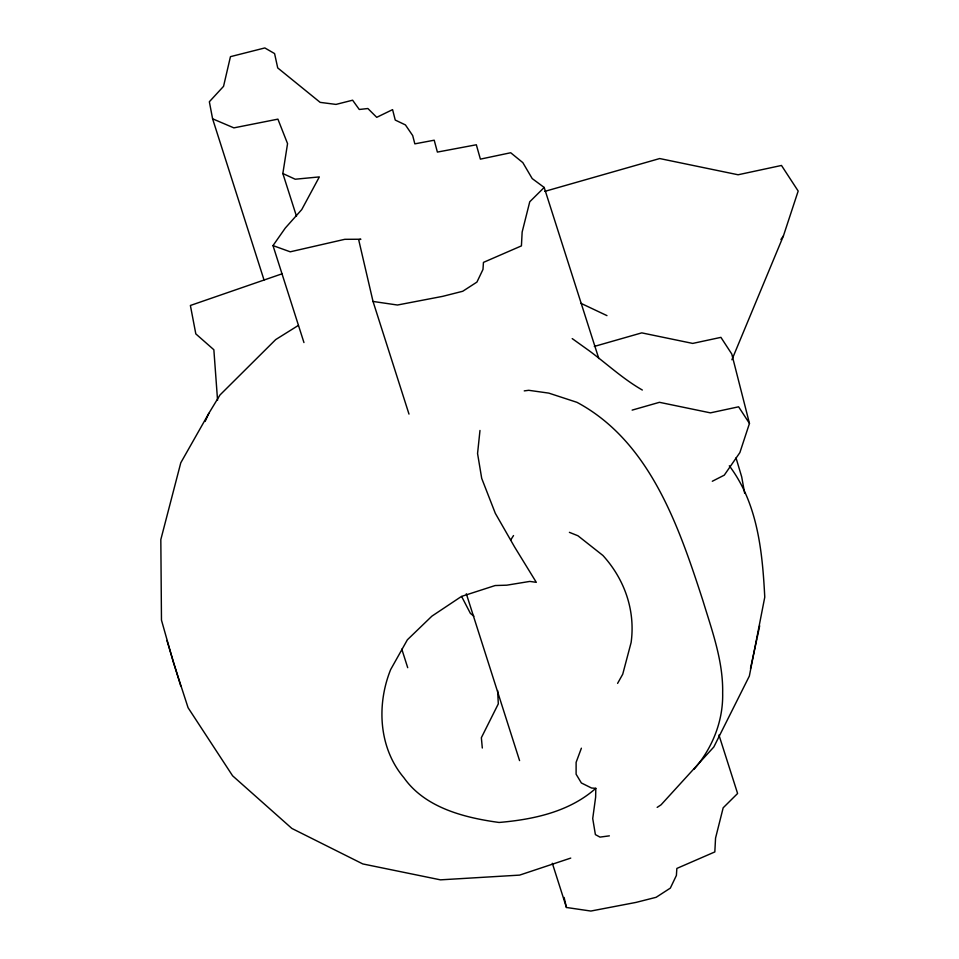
<?xml version="1.0" encoding="UTF-8"?>
<svg xmlns="http://www.w3.org/2000/svg" width="959" height="959" viewBox="0 0 959 959"><rect width="100%" height="100%" fill="white"/><g stroke="black" fill="none" stroke-linecap="round" stroke-linejoin="round"><path stroke-width="1.44" d="M581.382 748.2L576.119 762.345L576.107 774.201L581.37 782.964L591.535 788.022L595.803 788.334L595.635 797.169L592.722 818.542L595.395 834.606L599.974 837.111L609.361 835.852M479.979 430.471L477.558 453.511L481.706 478.373L495.312 513.317L514.623 547.026L536.297 582.329L529.812 581.418L506.784 585.182L495.156 585.541L461.507 596.414L431.886 616.158L407.383 639.785L390.661 669.55C376.479 704.709 378.673 747.912 403.895 777.701C425.053 807.79 464.324 817.715 498.896 822.438L499.387 822.438C533.624 819.466 569.382 811.805 595.803 788.334M296.499 216.29L282.845 173.519L287.556 143.634L277.906 119.144L233.876 127.871L212.598 118.808L209.35 101.75L223.543 86.346L230.448 56.665L264.828 47.95L274.586 53.572L277.714 67.921L320.162 102.373L336.01 104.411L352.612 100.204L359.277 109.482L367.884 108.523L376.731 117.334L392.579 109.626L395.24 120.055L405.429 124.922L412.694 135.579L414.839 143.85L434.211 140.206L437.388 152.085L476.335 144.773L480.387 159.134L510.691 152.745L522.835 162.634L532.209 178.59L544.197 187.461L598.812 358.57M657.167 807.382L661.051 804.829L713.808 747.001L749.351 676.059L764.767 597.169C762.393 551.593 757.766 503.535 729.296 465.798M757.238 637.327L759.684 625.783M750.489 668.519L756.927 638.766M731.909 359.757L783.419 235.902L798.176 191.045L781.489 165.463L738.094 174.766L659.696 158.547L544.736 191.392M594.316 346.427L641.763 332.869L692.71 343.418L720.916 337.364L731.765 353.991L749.459 423.434L739.88 452.588L724.285 475.149L712.309 481.262M205.118 421.433L208.822 413.353L219.983 394.988L275.701 339.582L298.393 325.401M617.596 683.383L622.727 674.213L631.106 642.554A134.344 117.118 1.1 0 0 602.923 555.477L577.929 535.757L569.394 532.341M208.822 413.353L180.783 462.789L160.824 539.581L161.472 620.137L173.591 663.017L188.084 707.73L232.593 775.795L291.872 828.444L362.778 863.927L440.457 879.847L519.622 875.111L570.749 858.089M510.632 540.109L513.521 535.566M780.938 239.486L783.419 235.902M303.955 342.567L273.003 245.6L285.291 228.05L301.749 209.577L319.347 176.912L295.216 179.225L282.845 173.519M694.052 769.25C712.393 748.164 723.314 721.048 722.654 692.973C723.266 661.099 712.046 630.686 702.911 600.646C678.864 526.575 650.022 441.488 576.958 402.324L548.788 393.118L528.757 390.301L524.249 390.888M544.197 187.461L529.752 201.774L522.152 232.03L521.42 245.888L483.444 262.394L482.988 269.419L476.923 282.09L462.729 291.272L442.662 296.355L397.446 305.022L373.027 301.45L358.69 239.786L360.872 239.235L344.784 239.318L290.241 251.809L273.003 245.6M282.306 273.723L190.385 305.477L195.816 333.888L213.857 349.747L217.561 400.239M632.137 410.116L659.456 402.312L710.415 412.861L738.61 406.808L749.459 423.434M552.336 863.28L566.445 907.478L590.852 911.05L636.069 902.395L656.136 897.3L670.329 888.118L676.395 875.459L676.85 868.434L714.827 851.928L715.558 838.07L723.17 807.802L737.603 793.489L718.95 735.026M581.046 303.38L606.963 315.619M642.338 390.025C623.182 379.093 606.987 363.941 589.365 350.874L572.211 338.599M473.878 616.146L470.413 613.412L461.663 596.558M736.021 457.887L741.703 476.899L744.675 493.298M373.027 301.45L408.99 414.096M466.326 593.777L519.574 760.607M401.797 649.147L407.707 667.68M212.598 118.808L264.013 279.932M180.7 685.853L166.926 640.504M564.108 897.444L566.445 907.478M482.305 748.02L481.358 737.711L498.308 703.858L497.637 690.564"/></g></svg>
